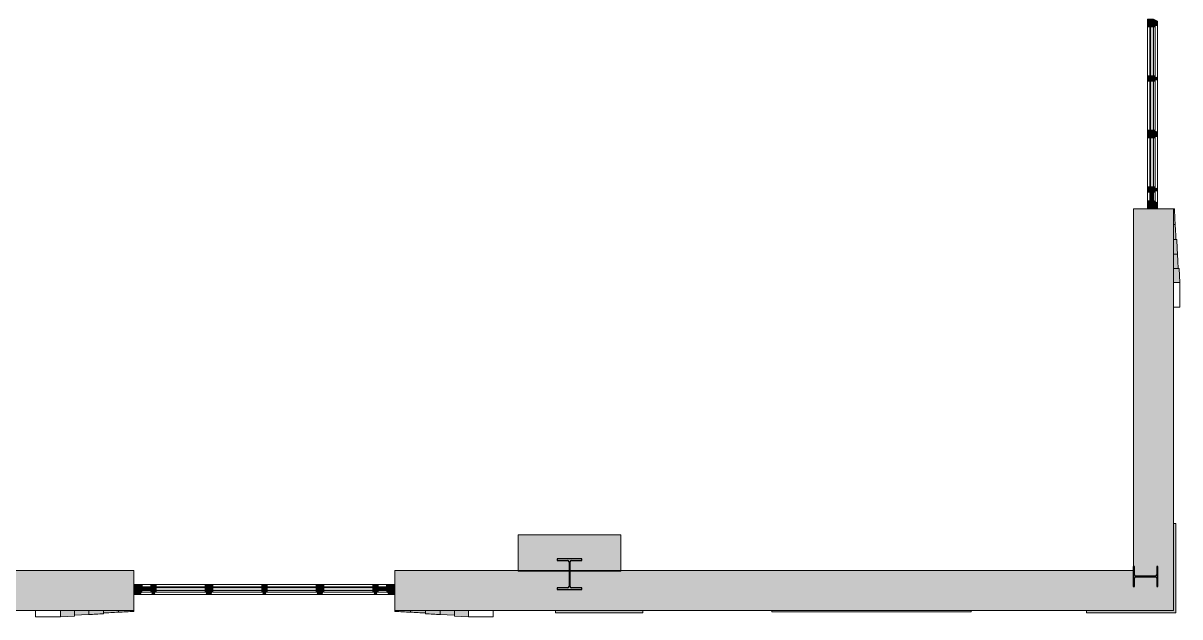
# Model space of a CAD drawing. Header units: inches. Extents: x -3598 to -1628, y -3458 to -206.
# Drawn here: x -2003.9 to -1632.4, y -3451.6 to -3260.7 of the extents above; entities that cross this region are included whole.
import ezdxf

# ---------------------------------------------------------------- set-up
doc = ezdxf.new("R2010")
doc.units = ezdxf.units.IN
doc.header["$MEASUREMENT"] = 0
for name, color, linetype, lineweight in [('A-GLAZ-CURT', 52, 'Continuous', 13), ('A-GLAZ-CWMG', 51, 'Continuous', 13), ('A-WALL', 113, 'Continuous', 13), ('A-WALL-PATT', 111, 'Continuous', 13), ('I-WALL', 2, 'Continuous', 13), ('S-COLS', 52, 'Continuous', 13)]:
    doc.layers.add(name, color=color, linetype=linetype, lineweight=lineweight)

# ---------------------------------------------------------------- blocks, each defined once
blk = doc.blocks.new('_STL - Column - W Shape - 2017v1 - W10x39-1327149-MEZZANINE - CAD')
at = {"layer": 'S-COLS'}
blk.add_hatch(color=130, dxfattribs=at).paths.add_polyline_path([(-4, -4.96), (3.99, -4.96), (3.99, -4.43), (0.66, -4.43), (0.31, -4.28), (0.16, -3.93), (0.16, 3.93), (0.31, 4.28), (0.66, 4.43), (3.99, 4.43), (3.99, 4.96), (-4, 4.96), (-4, 4.43), (-0.66, 4.43), (-0.31, 4.28), (-0.16, 3.93), (-0.16, -3.93), (-0.31, -4.28), (-0.66, -4.43), (-4, -4.43)], flags=0)
at = {"layer": 'S-COLS', "color": 253, "lineweight": 25}
for p, q in [((3.99, 4.96), (-4, 4.96)), ((-4, 4.96), (-4, 4.43)), ((-4, 4.43), (-0.66, 4.43)), ((-0.16, 3.93), (-0.16, -3.93)), ((0.16, -3.93), (0.16, 3.93)), ((0.66, 4.43), (3.99, 4.43)), ((3.99, 4.43), (3.99, 4.96)), ((-0.66, -4.43), (-4, -4.43)), ((-4, -4.43), (-4, -4.96)), ((-4, -4.96), (3.99, -4.96)), ((3.99, -4.43), (0.66, -4.43)), ((3.99, -4.96), (3.99, -4.43))]:
    blk.add_line(p, q, dxfattribs=at)
for centre, start, end in [((-0.66, 3.93), 0, 90), ((0.66, 3.93), 90, 180), ((-0.66, -3.93), 270, 0), ((0.66, -3.93), 180, 270)]:
    blk.add_arc(centre, 0.5, start, end, dxfattribs=at)
blk = doc.blocks.new('_STL - Column - W Shape - 2017v1 - W8x24-1327150-MEZZANINE - CAD')
at = {"layer": 'S-COLS'}
blk.add_hatch(color=130, dxfattribs=at).paths.add_polyline_path([(-3.25, 3.97), (-3.25, 3.57), (-0.52, 3.57), (-0.24, 3.45), (-0.13, 3.18), (-0.13, -3.17), (-0.24, -3.45), (-0.52, -3.56), (-3.25, -3.56), (-3.25, -3.96), (3.25, -3.96), (3.25, -3.56), (0.51, -3.56), (0.24, -3.45), (0.12, -3.17), (0.12, 3.18), (0.24, 3.45), (0.51, 3.57), (3.25, 3.57), (3.25, 3.97)], flags=0)
at = {"layer": 'S-COLS', "color": 253, "lineweight": 25}
for p, q in [((3.25, 3.97), (-3.25, 3.97)), ((-3.25, 3.97), (-3.25, 3.57)), ((3.25, 3.57), (3.25, 3.97)), ((-3.25, 3.57), (-0.52, 3.57)), ((-0.13, 3.18), (-0.13, -3.17)), ((0.12, -3.17), (0.12, 3.18)), ((0.51, 3.57), (3.25, 3.57)), ((-0.52, -3.56), (-3.25, -3.56)), ((-3.25, -3.56), (-3.25, -3.96)), ((3.25, -3.56), (0.51, -3.56)), ((3.25, -3.96), (3.25, -3.56)), ((-3.25, -3.96), (3.25, -3.96))]:
    blk.add_line(p, q, dxfattribs=at)
for centre, start, end in [((-0.52, 3.18), 0, 90), ((0.51, 3.18), 90, 180), ((-0.52, -3.17), 270, 0), ((0.51, -3.17), 180, 270)]:
    blk.add_arc(centre, 0.39, start, end, dxfattribs=at)
blk = doc.blocks.new('15830016-STRUCT_MARTINEZ-MOORE_CENTRAL_v2018_rvt-1-MEZZANINE - CAD')
at = {"color": 250, "lineweight": 13}
blk.add_blockref('_STL - Column - W Shape - 2017v1 - W10x39-1327149-MEZZANINE - CAD', (-1828.4, -3437.89), dxfattribs=at)
at = {"color": 250, "lineweight": 13, "rotation": 90.00000000000074}
blk.add_blockref('_STL - Column - W Shape - 2017v1 - W8x24-1327150-MEZZANINE - CAD', (-1643.4, -3438.64), dxfattribs=at)
blk = doc.blocks.new('ws57 - ws1-473957-MEZZANINE - CAD')
at = {"layer": 'A-WALL', "lineweight": 20}
h = blk.add_hatch(color=10, dxfattribs=at)
h.paths.add_polyline_path([(-1860.85, -3451.64), (-1860.85, -3449.64), (-1865.37, -3449.64), (-1865.37, -3451.39), (-1863.11, -3451.52)], flags=0)
h.paths.add_polyline_path([(-1991.94, -3451.64), (-1987.43, -3451.39), (-1987.43, -3449.64), (-1991.94, -3449.64)], flags=0)
h = blk.add_hatch(color=10, dxfattribs=at)
h.paths.add_polyline_path([(-1865.37, -3451.14), (-1865.37, -3449.64), (-1869.96, -3449.64), (-1869.96, -3450.89), (-1867.67, -3451.02)], flags=0)
h.paths.add_polyline_path([(-1987.43, -3451.14), (-1982.83, -3450.89), (-1982.83, -3449.64), (-1987.43, -3449.64)], flags=0)
h = blk.add_hatch(color=10, dxfattribs=at)
h.paths.add_polyline_path([(-1869.96, -3450.89), (-1869.96, -3449.64), (-1874.66, -3449.64), (-1874.66, -3450.64), (-1872.31, -3450.76)], flags=0)
h.paths.add_polyline_path([(-1982.83, -3450.89), (-1978.13, -3450.64), (-1978.13, -3449.64), (-1982.83, -3449.64)], flags=0)
h = blk.add_hatch(color=10, dxfattribs=at)
h.paths.add_polyline_path([(-1874.66, -3450.39), (-1874.66, -3449.64), (-1879.48, -3449.64), (-1879.48, -3450.14), (-1877.07, -3450.26)], flags=0)
h.paths.add_polyline_path([(-1978.13, -3450.39), (-1973.31, -3450.14), (-1973.31, -3449.64), (-1978.13, -3449.64)], flags=0)
h = blk.add_hatch(color=10, dxfattribs=at)
h.paths.add_polyline_path([(-1879.48, -3450.14), (-1879.48, -3449.64), (-1884.48, -3449.64), (-1884.48, -3449.89), (-1879.64, -3450.13)], flags=0)
h.paths.add_polyline_path([(-1973.31, -3450.14), (-1968.31, -3449.89), (-1968.31, -3449.64), (-1973.31, -3449.64)], flags=0)
for p, q in [((-1999.9, -3450.77), (-1999.9, -3449.64)), ((-1999.9, -3449.64), (-1999.9, -3451.64)), ((-1999.9, -3451.64), (-1999.9, -3449.64)), ((-1987.43, -3449.64), (-1991.94, -3449.64)), ((-1991.94, -3449.64), (-1991.94, -3451.64)), ((-1987.43, -3451.14), (-1987.43, -3449.64)), ((-1982.83, -3449.64), (-1987.43, -3449.64)), ((-1987.43, -3449.64), (-1987.43, -3451.14)), ((-1987.43, -3451.39), (-1987.43, -3451.14)), ((-1982.83, -3450.89), (-1982.83, -3449.64)), ((-1978.13, -3449.64), (-1982.83, -3449.64)), ((-1982.83, -3449.64), (-1982.83, -3450.89)), ((-1979.9, -3450.77), (-1980.48, -3450.77)), ((-1978.13, -3450.64), (-1978.13, -3449.64)), ((-1973.31, -3449.64), (-1978.13, -3449.64)), ((-1978.13, -3449.64), (-1978.13, -3450.39)), ((-1973.31, -3450.14), (-1973.31, -3449.64)), ((-1968.31, -3449.64), (-1973.31, -3449.64)), ((-1973.31, -3449.64), (-1973.31, -3450.14)), ((-1968.31, -3449.89), (-1968.31, -3449.64)), ((-1884.48, -3449.64), (-1884.48, -3449.89)), ((-1879.48, -3449.64), (-1884.48, -3449.64)), ((-1879.48, -3449.64), (-1879.48, -3450.14)), ((-1874.66, -3449.64), (-1879.48, -3449.64)), ((-1879.48, -3450.14), (-1879.48, -3449.64)), ((-1874.66, -3449.64), (-1874.66, -3450.64)), ((-1869.96, -3449.64), (-1874.66, -3449.64)), ((-1874.66, -3450.39), (-1874.66, -3449.64)), ((-1872.31, -3450.77), (-1872.9, -3450.77)), ((-1869.96, -3449.64), (-1869.96, -3450.89)), ((-1865.37, -3449.64), (-1869.96, -3449.64)), ((-1869.96, -3450.89), (-1869.96, -3449.64)), ((-1865.37, -3449.64), (-1865.37, -3451.14)), ((-1860.85, -3449.64), (-1865.37, -3449.64)), ((-1865.37, -3451.14), (-1865.37, -3449.64)), ((-1865.37, -3451.14), (-1865.37, -3451.39)), ((-1860.85, -3451.64), (-1860.85, -3449.64)), ((-1852.9, -3449.64), (-1852.9, -3450.77)), ((-1852.9, -3451.64), (-1852.9, -3449.64)), ((-1852.9, -3449.64), (-1852.9, -3451.64)), ((-1999.9, -3451.64), (-1991.94, -3451.64)), ((-1860.85, -3451.64), (-1852.9, -3451.64))]:
    blk.add_line(p, q, dxfattribs=at)
at = {"layer": 'A-WALL', "lineweight": 20, "flags": 128}
for points in [[(-1987.43, -3451.14), (-1985.13, -3451.02), (-1982.83, -3450.89)], [(-1869.96, -3450.89), (-1867.67, -3451.02), (-1865.37, -3451.14)], [(-1991.94, -3451.64), (-1989.68, -3451.52), (-1987.43, -3451.39)], [(-1865.37, -3451.39), (-1863.11, -3451.52), (-1860.85, -3451.64)]]:
    blk.add_lwpolyline(points, dxfattribs=at)
at = {"layer": 'A-WALL', "lineweight": 20}
for points in [[(-1982.83, -3450.89), (-1982.04, -3450.85), (-1980.48, -3450.76), (-1978.91, -3450.68), (-1978.13, -3450.64)], [(-1978.13, -3450.39), (-1977.33, -3450.35), (-1975.72, -3450.26), (-1974.11, -3450.18), (-1973.31, -3450.14)], [(-1973.31, -3450.14), (-1972.47, -3450.1), (-1970.81, -3450.01), (-1969.14, -3449.93), (-1968.31, -3449.89)], [(-1884.48, -3449.89), (-1883.65, -3449.93), (-1881.99, -3450.01), (-1880.32, -3450.1), (-1879.48, -3450.14)], [(-1879.48, -3450.14), (-1878.68, -3450.18), (-1877.07, -3450.26), (-1875.46, -3450.35), (-1874.66, -3450.39)], [(-1874.66, -3450.64), (-1873.88, -3450.68), (-1872.31, -3450.76), (-1870.75, -3450.85), (-1869.96, -3450.89)]]:
    blk.add_open_spline(points, degree=3, dxfattribs=at)
blk = doc.blocks.new('W_2 course8 - W_2 course-474785-MEZZANINE - CAD')
at = {"layer": 'A-WALL', "lineweight": 20}
for p, q in [((-1763.4, -3450.02), (-1763.4, -3449.64)), ((-1699.4, -3450.02), (-1763.4, -3450.02)), ((-1699.4, -3449.64), (-1699.4, -3450.02))]:
    blk.add_line(p, q, dxfattribs=at)
blk = doc.blocks.new('coin 21 - coin 1-474869-MEZZANINE - CAD')
at = {"layer": 'A-WALL-PATT', "lineweight": 20}
blk.add_hatch(color=10, dxfattribs=at).paths.add_polyline_path([(-1804.9, -3450.39), (-1804.9, -3449.64), (-1832.9, -3449.64), (-1832.9, -3450.39)], flags=0)
at = {"layer": 'A-WALL', "lineweight": 20}
for p, q in [((-1832.9, -3449.64), (-1832.9, -3450.39)), ((-1804.9, -3449.64), (-1832.9, -3449.64)), ((-1832.9, -3450.39), (-1804.9, -3450.39)), ((-1804.9, -3450.39), (-1804.9, -3449.64))]:
    blk.add_line(p, q, dxfattribs=at)
blk = doc.blocks.new('coin 22 - coin 2-474936-MEZZANINE - CAD')
at = {"layer": 'A-WALL-PATT', "lineweight": 20}
blk.add_hatch(color=10, dxfattribs=at).paths.add_polyline_path([(-1662.4, -3450.39), (-1633.65, -3450.39), (-1633.65, -3421.64), (-1634.4, -3421.64), (-1634.4, -3449.64), (-1662.4, -3449.64)], flags=0)
at = {"layer": 'A-WALL', "lineweight": 20}
for p, q in [((-1633.65, -3421.64), (-1634.4, -3421.64)), ((-1634.4, -3421.64), (-1634.4, -3449.64)), ((-1633.65, -3450.39), (-1633.65, -3421.64)), ((-1634.4, -3449.64), (-1662.4, -3449.64)), ((-1662.4, -3449.64), (-1662.4, -3450.39)), ((-1662.4, -3450.39), (-1633.65, -3450.39))]:
    blk.add_line(p, q, dxfattribs=at)
blk = doc.blocks.new('ws78 - ws1-483118-MEZZANINE - CAD')
at = {"layer": 'A-WALL', "lineweight": 20}
h = blk.add_hatch(color=10, dxfattribs=at)
h.paths.add_polyline_path([(-1634.4, -3344.13), (-1632.4, -3344.13), (-1632.65, -3339.61), (-1634.4, -3339.61)], flags=0)
h.paths.add_polyline_path([(-1634.4, -3217.55), (-1632.65, -3217.55), (-1632.4, -3213.03), (-1634.4, -3213.03), (-1634.4, -3214.3)], flags=0)
h = blk.add_hatch(color=10, dxfattribs=at)
h.paths.add_polyline_path([(-1632.9, -3339.61), (-1633.15, -3335.01), (-1634.4, -3335.01), (-1634.4, -3339.61)], flags=0)
h.paths.add_polyline_path([(-1633.15, -3222.15), (-1632.9, -3217.55), (-1634.4, -3217.55), (-1634.4, -3222.15)], flags=0)
h = blk.add_hatch(color=10, dxfattribs=at)
h.paths.add_polyline_path([(-1634.4, -3335.01), (-1633.15, -3335.01), (-1633.4, -3330.32), (-1634.4, -3330.32), (-1634.4, -3333.3)], flags=0)
h.paths.add_polyline_path([(-1634.4, -3226.84), (-1633.4, -3226.84), (-1633.15, -3222.15), (-1634.4, -3222.15)], flags=0)
h = blk.add_hatch(color=10, dxfattribs=at)
h.paths.add_polyline_path([(-1633.65, -3330.32), (-1633.9, -3325.49), (-1634.4, -3325.49), (-1634.4, -3330.32)], flags=0)
h.paths.add_polyline_path([(-1633.9, -3231.67), (-1633.65, -3226.84), (-1634.4, -3226.84), (-1634.4, -3231.67)], flags=0)
h = blk.add_hatch(color=10, dxfattribs=at)
h.paths.add_polyline_path([(-1633.9, -3325.49), (-1634.15, -3320.49), (-1634.4, -3320.49), (-1634.4, -3325.49)], flags=0)
h.paths.add_polyline_path([(-1634.15, -3236.67), (-1633.9, -3231.67), (-1634.4, -3231.67), (-1634.4, -3236.67)], flags=0)
for p, q in [((-1632.4, -3213.03), (-1632.4, -3207.1)), ((-1632.4, -3213.03), (-1634.4, -3213.03)), ((-1634.4, -3213.03), (-1634.4, -3217.55)), ((-1634.4, -3217.55), (-1632.9, -3217.55)), ((-1632.9, -3217.55), (-1634.4, -3217.55)), ((-1634.4, -3217.55), (-1634.4, -3222.15)), ((-1632.9, -3217.55), (-1632.65, -3217.55)), ((-1634.4, -3222.15), (-1633.15, -3222.15)), ((-1633.15, -3222.15), (-1634.4, -3222.15)), ((-1634.4, -3222.15), (-1634.4, -3226.84)), ((-1633.27, -3224.5), (-1633.27, -3225.08)), ((-1634.4, -3226.84), (-1633.4, -3226.84)), ((-1633.65, -3226.84), (-1634.4, -3226.84)), ((-1634.4, -3226.84), (-1634.4, -3231.67)), ((-1634.4, -3231.67), (-1633.9, -3231.67)), ((-1633.9, -3231.67), (-1634.4, -3231.67)), ((-1634.4, -3231.67), (-1634.4, -3236.67)), ((-1634.4, -3236.67), (-1634.15, -3236.67)), ((-1634.15, -3320.49), (-1634.4, -3320.49)), ((-1634.4, -3320.49), (-1634.4, -3325.49)), ((-1633.9, -3325.49), (-1634.4, -3325.49)), ((-1634.4, -3325.49), (-1634.4, -3330.32)), ((-1634.4, -3325.49), (-1633.9, -3325.49)), ((-1633.4, -3330.32), (-1634.4, -3330.32)), ((-1634.4, -3330.32), (-1634.4, -3335.01)), ((-1634.4, -3330.32), (-1633.65, -3330.32)), ((-1633.27, -3332.08), (-1633.27, -3332.66)), ((-1633.15, -3335.01), (-1634.4, -3335.01)), ((-1634.4, -3335.01), (-1634.4, -3339.61)), ((-1634.4, -3335.01), (-1633.15, -3335.01)), ((-1632.9, -3339.61), (-1634.4, -3339.61)), ((-1634.4, -3339.61), (-1634.4, -3344.13)), ((-1634.4, -3339.61), (-1632.9, -3339.61)), ((-1632.65, -3339.61), (-1632.9, -3339.61)), ((-1634.4, -3344.13), (-1632.4, -3344.13)), ((-1632.4, -3352.08), (-1632.4, -3344.13)), ((-1633.27, -3352.08), (-1634.4, -3352.08)), ((-1634.4, -3352.08), (-1632.4, -3352.08)), ((-1632.4, -3352.08), (-1634.4, -3352.08))]:
    blk.add_line(p, q, dxfattribs=at)
at = {"layer": 'A-WALL', "lineweight": 20, "flags": 128}
for points in [[(-1632.65, -3217.55), (-1632.52, -3215.29), (-1632.4, -3213.03)], [(-1633.15, -3222.15), (-1633.02, -3219.85), (-1632.9, -3217.55)], [(-1632.9, -3339.61), (-1633.02, -3337.31), (-1633.15, -3335.01)], [(-1632.4, -3344.13), (-1632.52, -3341.87), (-1632.65, -3339.61)]]:
    blk.add_lwpolyline(points, dxfattribs=at)
at = {"layer": 'A-WALL', "lineweight": 20}
for points in [[(-1633.4, -3226.84), (-1633.35, -3226.06), (-1633.27, -3224.5), (-1633.19, -3222.93), (-1633.15, -3222.15)], [(-1633.9, -3231.67), (-1633.85, -3230.87), (-1633.77, -3229.26), (-1633.69, -3227.65), (-1633.65, -3226.84)], [(-1634.15, -3236.67), (-1634.1, -3235.84), (-1634.02, -3234.17), (-1633.94, -3232.5), (-1633.9, -3231.67)], [(-1633.9, -3325.49), (-1633.94, -3324.66), (-1634.02, -3322.99), (-1634.1, -3321.33), (-1634.15, -3320.49)], [(-1633.65, -3330.32), (-1633.69, -3329.51), (-1633.77, -3327.9), (-1633.85, -3326.29), (-1633.9, -3325.49)], [(-1633.15, -3335.01), (-1633.19, -3334.23), (-1633.27, -3332.66), (-1633.35, -3331.1), (-1633.4, -3330.32)]]:
    blk.add_open_spline(points, degree=3, dxfattribs=at)
blk = doc.blocks.new('System Panel - Winco Glass-383973-MEZZANINE - CAD')
at = {"layer": 'A-GLAZ-CURT', "lineweight": 9}
blk.add_hatch(color=90, dxfattribs=at).paths.add_polyline_path([(7.89, 0), (-7.89, 0), (-7.89, -1), (7.89, -1)], flags=0)
at = {"layer": 'A-GLAZ-CURT', "lineweight": 20}
for p, q in [((7.89, 0), (-7.89, 0)), ((-7.89, 0), (-7.89, -1)), ((7.89, -1), (7.89, 0)), ((-7.89, -1), (7.89, -1))]:
    blk.add_line(p, q, dxfattribs=at)
blk = doc.blocks.new('System Panel - Winco Glass-383974-MEZZANINE - CAD')
at = {"layer": 'A-GLAZ-CURT', "lineweight": 9}
blk.add_hatch(color=90, dxfattribs=at).paths.add_polyline_path([(7.89, 0), (-7.89, 0), (-7.89, -1), (7.89, -1)], flags=0)
at = {"layer": 'A-GLAZ-CURT', "lineweight": 20}
for p, q in [((7.89, 0), (-7.89, 0)), ((-7.89, 0), (-7.89, -1)), ((7.89, -1), (7.89, 0)), ((-7.89, -1), (7.89, -1))]:
    blk.add_line(p, q, dxfattribs=at)
blk = doc.blocks.new('System Panel - Winco Glass-383980-MEZZANINE - CAD')
at = {"layer": 'A-GLAZ-CURT', "lineweight": 9}
blk.add_hatch(color=90, dxfattribs=at).paths.add_polyline_path([(7.89, 0), (-7.89, 0), (-7.89, -1), (7.89, -1)], flags=0)
at = {"layer": 'A-GLAZ-CURT', "lineweight": 20}
for p, q in [((7.89, 0), (-7.89, 0)), ((-7.89, 0), (-7.89, -1)), ((7.89, -1), (7.89, 0)), ((-7.89, -1), (7.89, -1))]:
    blk.add_line(p, q, dxfattribs=at)
blk = doc.blocks.new('System Panel - Winco Glass-383982-MEZZANINE - CAD')
at = {"layer": 'A-GLAZ-CURT', "lineweight": 9}
blk.add_hatch(color=90, dxfattribs=at).paths.add_polyline_path([(-2.05, 0), (-4.78, 0), (-4.78, -1), (-2.05, -1)], flags=0)
at = {"layer": 'A-GLAZ-CURT', "lineweight": 20}
for p, q in [((-2.05, 0), (-4.78, 0)), ((-4.78, 0), (-4.78, -1)), ((-2.05, -1), (-2.05, 0)), ((-4.78, -1), (-2.05, -1))]:
    blk.add_line(p, q, dxfattribs=at)
blk = doc.blocks.new('Rectangular Mullion - Winco Accent Full-Large-383985-MEZZANINE - CAD')
at = {"layer": 'A-GLAZ-CWMG', "lineweight": 9}
blk.add_hatch(color=90, dxfattribs=at).paths.add_polyline_path([(1.22, 0), (0.64, -1.25), (-0.64, -1.25), (-1.22, 0), (-1.22, 2), (1.22, 2)], flags=0)
at = {"layer": 'A-GLAZ-CWMG', "lineweight": 20}
for p, q in [((-1.22, 2), (1.22, 2)), ((-1.22, 0), (-1.22, 2)), ((-0.64, -1.25), (-1.22, 0)), ((1.22, 0), (0.64, -1.25)), ((1.22, 2), (1.22, 0)), ((0.64, -1.25), (-0.64, -1.25))]:
    blk.add_line(p, q, dxfattribs=at)
blk = doc.blocks.new('Rectangular Mullion - Winco Accent Full-Large-383989-MEZZANINE - CAD')
at = {"layer": 'A-GLAZ-CWMG', "lineweight": 9}
blk.add_hatch(color=90, dxfattribs=at).paths.add_polyline_path([(1.22, 0), (0.64, -1.25), (-0.64, -1.25), (-1.22, 0), (-1.22, 2), (1.22, 2)], flags=0)
at = {"layer": 'A-GLAZ-CWMG', "lineweight": 20}
for p, q in [((-1.22, 2), (1.22, 2)), ((-1.22, 0), (-1.22, 2)), ((-0.64, -1.25), (-1.22, 0)), ((1.22, 0), (0.64, -1.25)), ((1.22, 2), (1.22, 0)), ((0.64, -1.25), (-0.64, -1.25))]:
    blk.add_line(p, q, dxfattribs=at)
blk = doc.blocks.new('Rectangular Mullion - Winco Accent Full-383996-MEZZANINE - CAD')
at = {"layer": 'A-GLAZ-CWMG', "lineweight": 9}
blk.add_hatch(color=90, dxfattribs=at).paths.add_polyline_path([(0.84, 0), (0.26, -1.25), (-0.26, -1.25), (-0.84, 0), (-0.84, 2), (0.84, 2)], flags=0)
at = {"layer": 'A-GLAZ-CWMG', "lineweight": 20}
for p, q in [((-0.84, 2), (0.84, 2)), ((-0.84, 0), (-0.84, 2)), ((-0.26, -1.25), (-0.84, 0)), ((0.84, 0), (0.26, -1.25)), ((0.84, 2), (0.84, 0)), ((0.26, -1.25), (-0.26, -1.25))]:
    blk.add_line(p, q, dxfattribs=at)
blk = doc.blocks.new('Rectangular Mullion - Winco Accent Full-383997-MEZZANINE - CAD')
at = {"layer": 'A-GLAZ-CWMG', "lineweight": 9}
blk.add_hatch(color=90, dxfattribs=at).paths.add_polyline_path([(0.84, 0), (0.26, -1.25), (-0.26, -1.25), (-0.84, 0), (-0.84, 2), (0.84, 2)], flags=0)
at = {"layer": 'A-GLAZ-CWMG', "lineweight": 20}
for p, q in [((-0.84, 2), (0.84, 2)), ((-0.84, 0), (-0.84, 2)), ((-0.26, -1.25), (-0.84, 0)), ((0.84, 0), (0.26, -1.25)), ((0.84, 2), (0.84, 0)), ((0.26, -1.25), (-0.26, -1.25))]:
    blk.add_line(p, q, dxfattribs=at)
blk = doc.blocks.new('Rectangular Mullion - Winco Accent Full-Large-383998-MEZZANINE - CAD')
at = {"layer": 'A-GLAZ-CWMG', "lineweight": 9}
for p, q in [((-1638.83, -769.89), (-1638.83, -767.15)), ((-1635.58, -766.57), (-1635.58, -770.65))]:
    blk.add_line(p, q, dxfattribs=at)
blk = doc.blocks.new('Rectangular Mullion - Winco Accent Full-Large-383999-MEZZANINE - CAD')
at = {"layer": 'A-GLAZ-CWMG', "lineweight": 9}
for p, q in [((-1638.83, -747.26), (-1638.83, -731.48)), ((-1635.58, -730.9), (-1635.58, -747.84))]:
    blk.add_line(p, q, dxfattribs=at)
blk = doc.blocks.new('Rectangular Mullion - Winco Accent Full-Large-V38-MEZZANINE - CAD')
at = {"layer": 'A-GLAZ-CWMG', "lineweight": 9}
for p, q in [((-1638.83, -729.8), (-1638.83, -714.03)), ((-1635.58, -713.44), (-1635.58, -730.38))]:
    blk.add_line(p, q, dxfattribs=at)
blk = doc.blocks.new('Rectangular Mullion - Winco Accent Full_Left-Large-V125-MEZZANINE - CAD')
at = {"layer": 'A-GLAZ-CWMG', "lineweight": 9}
blk.add_hatch(color=90, dxfattribs=at).paths.add_polyline_path([(-1639.58, -3320.49), (-1639.58, -3318.59), (-1640.83, -3317.83), (-1642.83, -3317.83), (-1642.83, -3320.49)], flags=0)
at = {"layer": 'A-GLAZ-CWMG', "lineweight": 20}
for p, q in [((-1640.83, -3317.83), (-1642.83, -3317.83)), ((-1642.83, -3317.83), (-1642.83, -3320.49)), ((-1642.83, -3320.49), (-1639.58, -3320.49)), ((-1639.58, -3320.49), (-1639.58, -3318.59))]:
    blk.add_line(p, q, dxfattribs=at)
blk.add_arc((-1424.27, -2963.47), 415.29, 238.5692, 238.7711, dxfattribs=at)
blk = doc.blocks.new('Rectangular Mullion - Winco Accent Half-384022-MEZZANINE - CAD')
at = {"layer": 'A-GLAZ-CWMG', "lineweight": 9}
for p, q in [((-3262.39, -219.64), (-3262.39, -219.14)), ((-3262.39, -219.14), (-3259.34, -219.14)), ((-3259.65, -220.89), (-3262.39, -220.89))]:
    blk.add_line(p, q, dxfattribs=at)
blk = doc.blocks.new('Rectangular Mullion - Winco Accent Half-384023-MEZZANINE - CAD')
at = {"layer": 'A-GLAZ-CWMG', "lineweight": 9}
for p, q in [((-3298.05, -219.64), (-3298.05, -219.14)), ((-3298.05, -219.14), (-3282.28, -219.14)), ((-3282.28, -219.14), (-3282.28, -219.64)), ((-3282.28, -220.89), (-3298.05, -220.89))]:
    blk.add_line(p, q, dxfattribs=at)
blk = doc.blocks.new('System Panel - Winco Glass-383912-MEZZANINE - CAD')
at = {"layer": 'A-GLAZ-CURT', "lineweight": 9}
blk.add_hatch(color=90, dxfattribs=at).paths.add_polyline_path([(4.78, 0), (4.78, 1), (2.05, 1), (2.05, 0), (4.16, 0)], flags=0)
at = {"layer": 'A-GLAZ-CURT', "lineweight": 20}
for p, q in [((4.78, 1), (2.05, 1)), ((2.05, 1), (2.05, 0)), ((2.05, 0), (4.78, 0)), ((4.78, 0), (4.78, 1))]:
    blk.add_line(p, q, dxfattribs=at)
blk = doc.blocks.new('System Panel - Winco Glass-383913-MEZZANINE - CAD')
at = {"layer": 'A-GLAZ-CURT', "lineweight": 9}
blk.add_hatch(color=90, dxfattribs=at).paths.add_polyline_path([(7.89, 0), (7.89, 1), (-7.89, 1), (-7.89, 0)], flags=0)
at = {"layer": 'A-GLAZ-CURT', "lineweight": 20}
for p, q in [((7.89, 1), (-7.89, 1)), ((-7.89, 1), (-7.89, 0)), ((-7.89, 0), (7.89, 0)), ((7.89, 0), (7.89, 1))]:
    blk.add_line(p, q, dxfattribs=at)
blk = doc.blocks.new('System Panel - Winco Glass-383914-MEZZANINE - CAD')
at = {"layer": 'A-GLAZ-CURT', "lineweight": 9}
blk.add_hatch(color=90, dxfattribs=at).paths.add_polyline_path([(7.89, 0), (7.89, 1), (-7.89, 1), (-7.89, 0)], flags=0)
at = {"layer": 'A-GLAZ-CURT', "lineweight": 20}
for p, q in [((7.89, 1), (-7.89, 1)), ((-7.89, 1), (-7.89, 0)), ((-7.89, 0), (7.89, 0)), ((7.89, 0), (7.89, 1))]:
    blk.add_line(p, q, dxfattribs=at)
blk = doc.blocks.new('System Panel - Winco Glass-383919-MEZZANINE - CAD')
at = {"layer": 'A-GLAZ-CURT', "lineweight": 9}
blk.add_hatch(color=90, dxfattribs=at).paths.add_polyline_path([(7.89, 0), (7.89, 1), (-7.89, 1), (-7.89, 0), (5.29, 0)], flags=0)
at = {"layer": 'A-GLAZ-CURT', "lineweight": 20}
for p, q in [((7.89, 1), (-7.89, 1)), ((-7.89, 1), (-7.89, 0)), ((-7.89, 0), (7.89, 0)), ((7.89, 0), (7.89, 1))]:
    blk.add_line(p, q, dxfattribs=at)
blk = doc.blocks.new('System Panel - Winco Glass-383920-MEZZANINE - CAD')
at = {"layer": 'A-GLAZ-CURT', "lineweight": 9}
blk.add_hatch(color=90, dxfattribs=at).paths.add_polyline_path([(7.89, 0), (7.89, 1), (-7.89, 1), (-7.89, 0), (0.6, 0)], flags=0)
at = {"layer": 'A-GLAZ-CURT', "lineweight": 20}
for p, q in [((7.89, 1), (-7.89, 1)), ((-7.89, 1), (-7.89, 0)), ((-7.89, 0), (7.89, 0)), ((7.89, 0), (7.89, 1))]:
    blk.add_line(p, q, dxfattribs=at)
blk = doc.blocks.new('System Panel - Winco Glass-383922-MEZZANINE - CAD')
at = {"layer": 'A-GLAZ-CURT', "lineweight": 9}
blk.add_hatch(color=90, dxfattribs=at).paths.add_polyline_path([(-2.05, 0), (-2.05, 1), (-4.78, 1), (-4.78, 0)], flags=0)
at = {"layer": 'A-GLAZ-CURT', "lineweight": 20}
for p, q in [((-2.05, 1), (-4.78, 1)), ((-4.78, 1), (-4.78, 0)), ((-4.78, 0), (-2.05, 0)), ((-2.05, 0), (-2.05, 1))]:
    blk.add_line(p, q, dxfattribs=at)
blk = doc.blocks.new('Rectangular Mullion - Winco Accent Full-Large-383925-MEZZANINE - CAD')
at = {"layer": 'A-GLAZ-CWMG', "lineweight": 9}
blk.add_hatch(color=90, dxfattribs=at).paths.add_polyline_path([(0.64, 1.25), (1.22, 0), (1.22, -2), (-1.22, -2), (-1.22, 0), (-0.64, 1.25)], flags=0)
at = {"layer": 'A-GLAZ-CWMG', "lineweight": 20}
for p, q in [((-1.22, 0), (-0.64, 1.25)), ((-1.22, -2), (-1.22, 0)), ((-0.64, 1.25), (0.64, 1.25)), ((0.64, 1.25), (1.22, 0)), ((1.22, 0), (1.22, -2)), ((1.22, -2), (-1.22, -2))]:
    blk.add_line(p, q, dxfattribs=at)
blk = doc.blocks.new('Rectangular Mullion - Winco Accent Full-Large-383929-MEZZANINE - CAD')
at = {"layer": 'A-GLAZ-CWMG', "lineweight": 9}
blk.add_hatch(color=90, dxfattribs=at).paths.add_polyline_path([(0.64, 1.25), (1.22, 0), (1.22, -2), (-1.22, -2), (-1.22, 0), (-0.64, 1.25)], flags=0)
at = {"layer": 'A-GLAZ-CWMG', "lineweight": 20}
for p, q in [((-1.22, 0), (-0.64, 1.25)), ((-1.22, -2), (-1.22, 0)), ((-0.64, 1.25), (0.64, 1.25)), ((0.64, 1.25), (1.22, 0)), ((1.22, 0), (1.22, -2)), ((1.22, -2), (-1.22, -2))]:
    blk.add_line(p, q, dxfattribs=at)
blk = doc.blocks.new('Rectangular Mullion - Winco Accent Full-383932-MEZZANINE - CAD')
at = {"layer": 'A-GLAZ-CWMG', "lineweight": 9}
blk.add_hatch(color=90, dxfattribs=at).paths.add_polyline_path([(-0.26, 1.25), (0.26, 1.25), (0.84, 0), (0.84, -2), (-0.84, -2), (-0.84, 0)], flags=0)
at = {"layer": 'A-GLAZ-CWMG', "lineweight": 20}
for p, q in [((-0.84, 0), (-0.26, 1.25)), ((-0.84, -2), (-0.84, 0)), ((-0.26, 1.25), (0.26, 1.25)), ((0.26, 1.25), (0.84, 0)), ((0.84, 0), (0.84, -2)), ((0.84, -2), (-0.84, -2))]:
    blk.add_line(p, q, dxfattribs=at)
blk = doc.blocks.new('Rectangular Mullion - Winco Accent Full-383936-MEZZANINE - CAD')
at = {"layer": 'A-GLAZ-CWMG', "lineweight": 9}
blk.add_hatch(color=90, dxfattribs=at).paths.add_polyline_path([(-0.26, 1.25), (0.26, 1.25), (0.84, 0), (0.84, -2), (-0.84, -2), (-0.84, 0)], flags=0)
at = {"layer": 'A-GLAZ-CWMG', "lineweight": 20}
for p, q in [((-0.84, 0), (-0.26, 1.25)), ((-0.84, -2), (-0.84, 0)), ((-0.26, 1.25), (0.26, 1.25)), ((0.26, 1.25), (0.84, 0)), ((0.84, 0), (0.84, -2)), ((0.84, -2), (-0.84, -2))]:
    blk.add_line(p, q, dxfattribs=at)
blk = doc.blocks.new('Rectangular Mullion - Winco Accent Full-383937-MEZZANINE - CAD')
at = {"layer": 'A-GLAZ-CWMG', "lineweight": 9}
blk.add_hatch(color=90, dxfattribs=at).paths.add_polyline_path([(-0.26, 1.25), (0.26, 1.25), (0.84, 0), (0.84, -2), (-0.84, -2), (-0.84, 0)], flags=0)
at = {"layer": 'A-GLAZ-CWMG', "lineweight": 20}
for p, q in [((-0.84, 0), (-0.26, 1.25)), ((-0.84, -2), (-0.84, 0)), ((-0.26, 1.25), (0.26, 1.25)), ((0.26, 1.25), (0.84, 0)), ((0.84, 0), (0.84, -2)), ((0.84, -2), (-0.84, -2))]:
    blk.add_line(p, q, dxfattribs=at)
blk = doc.blocks.new('Rectangular Mullion - Winco Accent Full-Large-383938-MEZZANINE - CAD')
at = {"layer": 'A-GLAZ-CWMG', "lineweight": 9}
for p, q in [((-3259.15, -953.32), (-3261.89, -953.32)), ((-3262.47, -956.57), (-3258.39, -956.57))]:
    blk.add_line(p, q, dxfattribs=at)
blk = doc.blocks.new('Rectangular Mullion - Winco Accent Full-Large-V129-MEZZANINE - CAD')
at = {"layer": 'A-GLAZ-CWMG', "lineweight": 9}
for p, q in [((-1909.78, -3441.2), (-1925.55, -3441.2)), ((-1926.1, -3444.45), (-1909.2, -3444.45))]:
    blk.add_line(p, q, dxfattribs=at)
blk = doc.blocks.new('Rectangular Mullion - Winco Accent Full-Large-383939-MEZZANINE - CAD')
at = {"layer": 'A-GLAZ-CWMG', "lineweight": 9}
for p, q in [((-3281.78, -953.32), (-3297.55, -953.32)), ((-3298.13, -956.57), (-3281.2, -956.57))]:
    blk.add_line(p, q, dxfattribs=at)
blk = doc.blocks.new('Rectangular Mullion - Winco Accent Full-Large-V14-MEZZANINE - CAD')
at = {"layer": 'A-GLAZ-CWMG', "lineweight": 9}
for p, q in [((-3299.24, -953.32), (-3315.01, -953.32)), ((-3315.59, -956.57), (-3298.66, -956.57))]:
    blk.add_line(p, q, dxfattribs=at)
blk = doc.blocks.new('Rectangular Mullion - Winco Accent Full-Large-383940-MEZZANINE - CAD')
at = {"layer": 'A-GLAZ-CWMG', "lineweight": 9}
for p, q in [((-3334.91, -953.32), (-3337.64, -953.32)), ((-3338.4, -956.57), (-3334.32, -956.57))]:
    blk.add_line(p, q, dxfattribs=at)
blk = doc.blocks.new('Rectangular Mullion - Winco Accent Full_Left-Large-V130-MEZZANINE - CAD')
at = {"layer": 'A-GLAZ-CWMG', "lineweight": 9}
blk.add_hatch(color=90, dxfattribs=at).paths.add_polyline_path([(-1966.4, -3444.45), (-1965.64, -3443.2), (-1965.64, -3441.2), (-1968.31, -3441.2), (-1968.31, -3444.45)], flags=0)
at = {"layer": 'A-GLAZ-CWMG', "lineweight": 20}
for p, q in [((-1965.64, -3441.2), (-1968.31, -3441.2)), ((-1968.31, -3441.2), (-1968.31, -3444.45)), ((-1965.64, -3443.2), (-1965.64, -3441.2)), ((-1968.31, -3444.45), (-1966.4, -3444.45))]:
    blk.add_line(p, q, dxfattribs=at)
blk.add_arc((-1611.29, -3659.76), 415.29, 148.5692, 148.7711, dxfattribs=at)
blk = doc.blocks.new('Rectangular Mullion - Winco Accent Full_Left-Large-V131-MEZZANINE - CAD')
at = {"layer": 'A-GLAZ-CWMG', "lineweight": 9}
blk.add_hatch(color=90, dxfattribs=at).paths.add_polyline_path([(-1884.48, -3444.45), (-1884.48, -3441.2), (-1887.15, -3441.2), (-1887.15, -3443.2), (-1886.39, -3444.45)], flags=0)
at = {"layer": 'A-GLAZ-CWMG', "lineweight": 20}
for p, q in [((-1884.48, -3441.2), (-1887.15, -3441.2)), ((-1887.15, -3441.2), (-1887.15, -3443.2)), ((-1884.48, -3444.45), (-1884.48, -3441.2)), ((-1886.39, -3444.45), (-1884.48, -3444.45))]:
    blk.add_line(p, q, dxfattribs=at)
blk.add_arc((-2241.5, -3659.76), 415.29, 31.2289, 31.4308, dxfattribs=at)
blk = doc.blocks.new('Rectangular Mullion - Winco Accent Half-383962-MEZZANINE - CAD')
at = {"layer": 'A-GLAZ-CWMG', "lineweight": 9}
for p, q in [((-3259.15, -954.07), (-3261.89, -954.07)), ((-3261.89, -955.82), (-3261.89, -955.32)), ((-3261.89, -955.82), (-3258.84, -955.82))]:
    blk.add_line(p, q, dxfattribs=at)
blk = doc.blocks.new('Rectangular Mullion - Winco Accent Half-383963-MEZZANINE - CAD')
at = {"layer": 'A-GLAZ-CWMG', "lineweight": 9}
for p, q in [((-3281.78, -954.07), (-3297.55, -954.07)), ((-3297.55, -955.82), (-3297.55, -955.32)), ((-3297.55, -955.82), (-3281.78, -955.82)), ((-3281.78, -955.32), (-3281.78, -955.82))]:
    blk.add_line(p, q, dxfattribs=at)
blk = doc.blocks.new('Rectangular Mullion - Winco Accent Half-383964-MEZZANINE - CAD')
at = {"layer": 'A-GLAZ-CWMG', "lineweight": 9}
for p, q in [((-3334.91, -954.07), (-3337.64, -954.07)), ((-3337.95, -955.82), (-3334.91, -955.82)), ((-3334.91, -955.32), (-3334.91, -955.82))]:
    blk.add_line(p, q, dxfattribs=at)

msp = doc.modelspace()

# ---------------------------------------------------------------- hatches: boundary and pattern name
at = {"layer": 'A-WALL-PATT', "lineweight": 20}
h = msp.add_hatch(color=10, dxfattribs=at)
h.paths.add_polyline_path([(-1646.96, -3449.64), (-1634.4, -3449.64), (-1634.4, -3320.49), (-1647.27, -3320.49), (-1647.27, -3435.39), (-1646.96, -3435.39), (-1646.96, -3438.13), (-1646.85, -3438.4), (-1646.57, -3438.52), (-1640.22, -3438.52), (-1639.94, -3438.4), (-1639.83, -3438.13), (-1639.83, -3435.39), (-1639.43, -3435.39), (-1639.43, -3441.89), (-1639.83, -3441.89), (-1639.83, -3439.16), (-1639.94, -3438.88), (-1640.22, -3438.77), (-1646.57, -3438.77), (-1646.85, -3438.88), (-1646.96, -3439.16), (-1646.96, -3441.89), (-1647.27, -3441.89), (-1647.27, -3449.64)], flags=0)
h.paths.add_polyline_path([(-1634.4, -3236.67), (-1634.4, -3177.49), (-1647.27, -3177.49), (-1647.27, -3236.67)], flags=0)
h.paths.add_polyline_path([(-1634.4, -3093.67), (-1634.4, -3034.55), (-1647.27, -3034.55), (-1647.27, -3093.67)], flags=0)
h.paths.add_polyline_path([(-1634.4, -2950.73), (-1634.4, -2832.64), (-1647.27, -2832.64), (-1647.27, -2950.73)], flags=0)
msp.add_hatch(color=10, dxfattribs=at).paths.add_polyline_path([(-1844.9, -3436.89), (-1828.56, -3436.89), (-1828.56, -3433.96), (-1828.7, -3433.61), (-1829.06, -3433.46), (-1832.39, -3433.46), (-1832.39, -3432.93), (-1824.4, -3432.93), (-1824.4, -3433.46), (-1827.74, -3433.46), (-1828.09, -3433.61), (-1828.24, -3433.96), (-1828.24, -3436.89), (-1811.9, -3436.89), (-1811.9, -3425.27), (-1844.9, -3425.27)], flags=0)
h = msp.add_hatch(color=10, dxfattribs=at)
h.paths.add_polyline_path([(-1647.32, -3449.64), (-1647.27, -3449.64), (-1647.27, -3441.89), (-1647.36, -3441.89), (-1647.36, -3436.77), (-1828.24, -3436.77), (-1828.24, -3441.82), (-1828.09, -3442.17), (-1827.74, -3442.32), (-1824.4, -3442.32), (-1824.4, -3442.85), (-1832.39, -3442.85), (-1832.39, -3442.32), (-1829.06, -3442.32), (-1828.7, -3442.17), (-1828.56, -3441.82), (-1828.56, -3436.77), (-1884.48, -3436.77), (-1884.48, -3449.64), (-1678.29, -3449.64)], flags=0)
h.paths.add_polyline_path([(-2235.87, -3449.64), (-2164.31, -3449.64), (-2164.31, -3436.77), (-2220.24, -3436.77), (-2220.24, -3442.57), (-2220.09, -3442.92), (-2219.74, -3443.07), (-2216.4, -3443.07), (-2216.4, -3443.6), (-2224.39, -3443.6), (-2224.39, -3443.07), (-2221.06, -3443.07), (-2220.7, -3442.92), (-2220.56, -3442.57), (-2220.56, -3436.77), (-2241.27, -3436.77), (-2241.27, -3449.64)], flags=0)
h.paths.add_polyline_path([(-2080.48, -3449.64), (-1968.31, -3449.64), (-1968.31, -3436.77), (-2024.24, -3436.77), (-2024.24, -3442.57), (-2024.09, -3442.92), (-2023.74, -3443.07), (-2020.4, -3443.07), (-2020.4, -3443.6), (-2028.39, -3443.6), (-2028.39, -3443.07), (-2025.06, -3443.07), (-2024.7, -3442.92), (-2024.56, -3442.57), (-2024.56, -3436.77), (-2080.48, -3436.77), (-2080.48, -3437.42)], flags=0)

# ---------------------------------------------------------------- linework, layer by layer
at = {"layer": 'A-WALL', "lineweight": 20}
for p, q in [((-1647.27, -3320.49), (-1647.27, -3435.39)), ((-1634.4, -3320.49), (-1647.27, -3320.49)), ((-1634.4, -3325.49), (-1634.4, -3320.49)), ((-1634.4, -3330.32), (-1634.4, -3325.49)), ((-1634.4, -3339.61), (-1634.4, -3330.32)), ((-1634.4, -3344.13), (-1634.4, -3339.61)), ((-1634.4, -3449.64), (-1634.4, -3344.13)), ((-1968.31, -3436.77), (-2024.24, -3436.77)), ((-1968.31, -3449.64), (-1968.31, -3436.77)), ((-1828.56, -3436.77), (-1884.48, -3436.77)), ((-1884.48, -3436.77), (-1884.48, -3449.64)), ((-1647.36, -3436.77), (-1828.24, -3436.77)), ((-2056.85, -3449.64), (-1991.94, -3449.64)), ((-1991.94, -3449.64), (-1987.43, -3449.64)), ((-1987.43, -3449.64), (-1978.13, -3449.64)), ((-1978.13, -3449.64), (-1973.31, -3449.64)), ((-1973.31, -3449.64), (-1968.31, -3449.64)), ((-1884.48, -3449.64), (-1879.48, -3449.64)), ((-1879.48, -3449.64), (-1874.66, -3449.64)), ((-1874.66, -3449.64), (-1865.37, -3449.64)), ((-1865.37, -3449.64), (-1860.85, -3449.64)), ((-1860.85, -3449.64), (-1634.4, -3449.64))]:
    msp.add_line(p, q, dxfattribs=at)
at = {"layer": 'I-WALL', "lineweight": 20}
for p, q in [((-1811.9, -3425.27), (-1844.9, -3425.27)), ((-1844.9, -3425.27), (-1844.9, -3436.89)), ((-1811.9, -3436.89), (-1811.9, -3425.27)), ((-1844.9, -3436.89), (-1828.56, -3436.89)), ((-1828.24, -3436.89), (-1811.9, -3436.89))]:
    msp.add_line(p, q, dxfattribs=at)

# ---------------------------------------------------------------- block references
at = {"lineweight": 5}
msp.add_blockref('15830016-STRUCT_MARTINEZ-MOORE_CENTRAL_v2018_rvt-1-MEZZANINE - CAD', (0, 0), dxfattribs=at)
at = {"layer": 'A-GLAZ-CURT', "lineweight": 9, "rotation": 269.9999999999482}
for name, p in [('System Panel - Winco Glass-383973-MEZZANINE - CAD', (-1640.83, -3269.85)), ('System Panel - Winco Glass-383980-MEZZANINE - CAD', (-1640.83, -3287.31)), ('System Panel - Winco Glass-383974-MEZZANINE - CAD', (-1640.83, -3305.52)), ('System Panel - Winco Glass-383982-MEZZANINE - CAD', (-1640.83, -3319.87))]:
    msp.add_blockref(name, p, dxfattribs=at)
at = {"layer": 'A-GLAZ-CURT', "lineweight": 9}
for name, p in [('System Panel - Winco Glass-383912-MEZZANINE - CAD', (-1967.69, -3443.2)), ('System Panel - Winco Glass-383919-MEZZANINE - CAD', (-1953.33, -3443.2)), ('System Panel - Winco Glass-383913-MEZZANINE - CAD', (-1935.12, -3443.2)), ('System Panel - Winco Glass-383920-MEZZANINE - CAD', (-1917.67, -3443.2)), ('System Panel - Winco Glass-383914-MEZZANINE - CAD', (-1899.46, -3443.2)), ('System Panel - Winco Glass-383922-MEZZANINE - CAD', (-1885.1, -3443.2))]:
    msp.add_blockref(name, p, dxfattribs=at)
at = {"layer": 'A-GLAZ-CWMG', "lineweight": 9, "extrusion": (0, 0, -1)}
for name, p, rotation in [('Rectangular Mullion - Winco Accent Full-Large-383985-MEZZANINE - CAD', (1640.83, -3260.75), 270.0000000000518), ('Rectangular Mullion - Winco Accent Full-383996-MEZZANINE - CAD', (1640.83, -3278.58), 270.0000000000518), ('Rectangular Mullion - Winco Accent Full-Large-383989-MEZZANINE - CAD', (1640.83, -3296.41), 270.0000000000518), ('Rectangular Mullion - Winco Accent Full-383997-MEZZANINE - CAD', (1640.83, -3314.25), 270.0000000000518), ('Rectangular Mullion - Winco Accent Full-383932-MEZZANINE - CAD', (1962.06, -3443.2), 180), ('Rectangular Mullion - Winco Accent Full-Large-383925-MEZZANINE - CAD', (1944.23, -3443.2), 180), ('Rectangular Mullion - Winco Accent Full-383936-MEZZANINE - CAD', (1926.4, -3443.2), 180), ('Rectangular Mullion - Winco Accent Full-Large-383929-MEZZANINE - CAD', (1908.56, -3443.2), 180), ('Rectangular Mullion - Winco Accent Full-383937-MEZZANINE - CAD', (1890.73, -3443.2), 180)]:
    msp.add_blockref(name, p, dxfattribs=dict(at, rotation=rotation))
at = {"layer": 'A-GLAZ-CWMG', "lineweight": 9}
for name, p in [('Rectangular Mullion - Winco Accent Full-Large-V38-MEZZANINE - CAD', (-4, -2547.94)), ('Rectangular Mullion - Winco Accent Full-Large-383999-MEZZANINE - CAD', (-4, -2547.94)), ('Rectangular Mullion - Winco Accent Full-Large-V38-MEZZANINE - CAD', (-4, -2583.61)), ('Rectangular Mullion - Winco Accent Full-Large-383998-MEZZANINE - CAD', (-4, -2547.94)), ('Rectangular Mullion - Winco Accent Full_Left-Large-V125-MEZZANINE - CAD', (0, 0)), ('Rectangular Mullion - Winco Accent Full_Left-Large-V130-MEZZANINE - CAD', (0, 0)), ('Rectangular Mullion - Winco Accent Full-Large-383940-MEZZANINE - CAD', (1372, -2487.88)), ('Rectangular Mullion - Winco Accent Half-383964-MEZZANINE - CAD', (1372, -2487.88)), ('Rectangular Mullion - Winco Accent Full-Large-383939-MEZZANINE - CAD', (1336.33, -2487.88)), ('Rectangular Mullion - Winco Accent Half-383963-MEZZANINE - CAD', (1336.33, -2487.88)), ('Rectangular Mullion - Winco Accent Full-Large-V14-MEZZANINE - CAD', (1372, -2487.88)), ('Rectangular Mullion - Winco Accent Half-383963-MEZZANINE - CAD', (1354.54, -2487.88)), ('Rectangular Mullion - Winco Accent Full-Large-V129-MEZZANINE - CAD', (0, 0)), ('Rectangular Mullion - Winco Accent Half-383963-MEZZANINE - CAD', (1372, -2487.88)), ('Rectangular Mullion - Winco Accent Full-Large-V14-MEZZANINE - CAD', (1407.67, -2487.88)), ('Rectangular Mullion - Winco Accent Half-383963-MEZZANINE - CAD', (1390.21, -2487.88)), ('Rectangular Mullion - Winco Accent Full-Large-383938-MEZZANINE - CAD', (1372, -2487.88)), ('Rectangular Mullion - Winco Accent Half-383962-MEZZANINE - CAD', (1372, -2487.88)), ('Rectangular Mullion - Winco Accent Full_Left-Large-V131-MEZZANINE - CAD', (0, 0))]:
    msp.add_blockref(name, p, dxfattribs=at)
for name, p, rotation in [('Rectangular Mullion - Winco Accent Half-384023-MEZZANINE - CAD', (-1421.19, -6560.02), 269.9999999999481), ('Rectangular Mullion - Winco Accent Half-384023-MEZZANINE - CAD', (-1421.19, -6577.48), 269.9999999999481), ('Rectangular Mullion - Winco Accent Half-384023-MEZZANINE - CAD', (-1421.19, -6595.68), 269.9999999999481), ('Rectangular Mullion - Winco Accent Half-384022-MEZZANINE - CAD', (-1421.19, -6577.48), 269.9999999999465)]:
    msp.add_blockref(name, p, dxfattribs=dict(at, rotation=rotation))
at = {"layer": 'A-WALL', "lineweight": 20}
for name in ['ws78 - ws1-483118-MEZZANINE - CAD', 'coin 22 - coin 2-474936-MEZZANINE - CAD', 'ws57 - ws1-473957-MEZZANINE - CAD', 'coin 21 - coin 1-474869-MEZZANINE - CAD', 'W_2 course8 - W_2 course-474785-MEZZANINE - CAD']:
    msp.add_blockref(name, (0, 0), dxfattribs=at)

doc.saveas('drawing.dxf')
